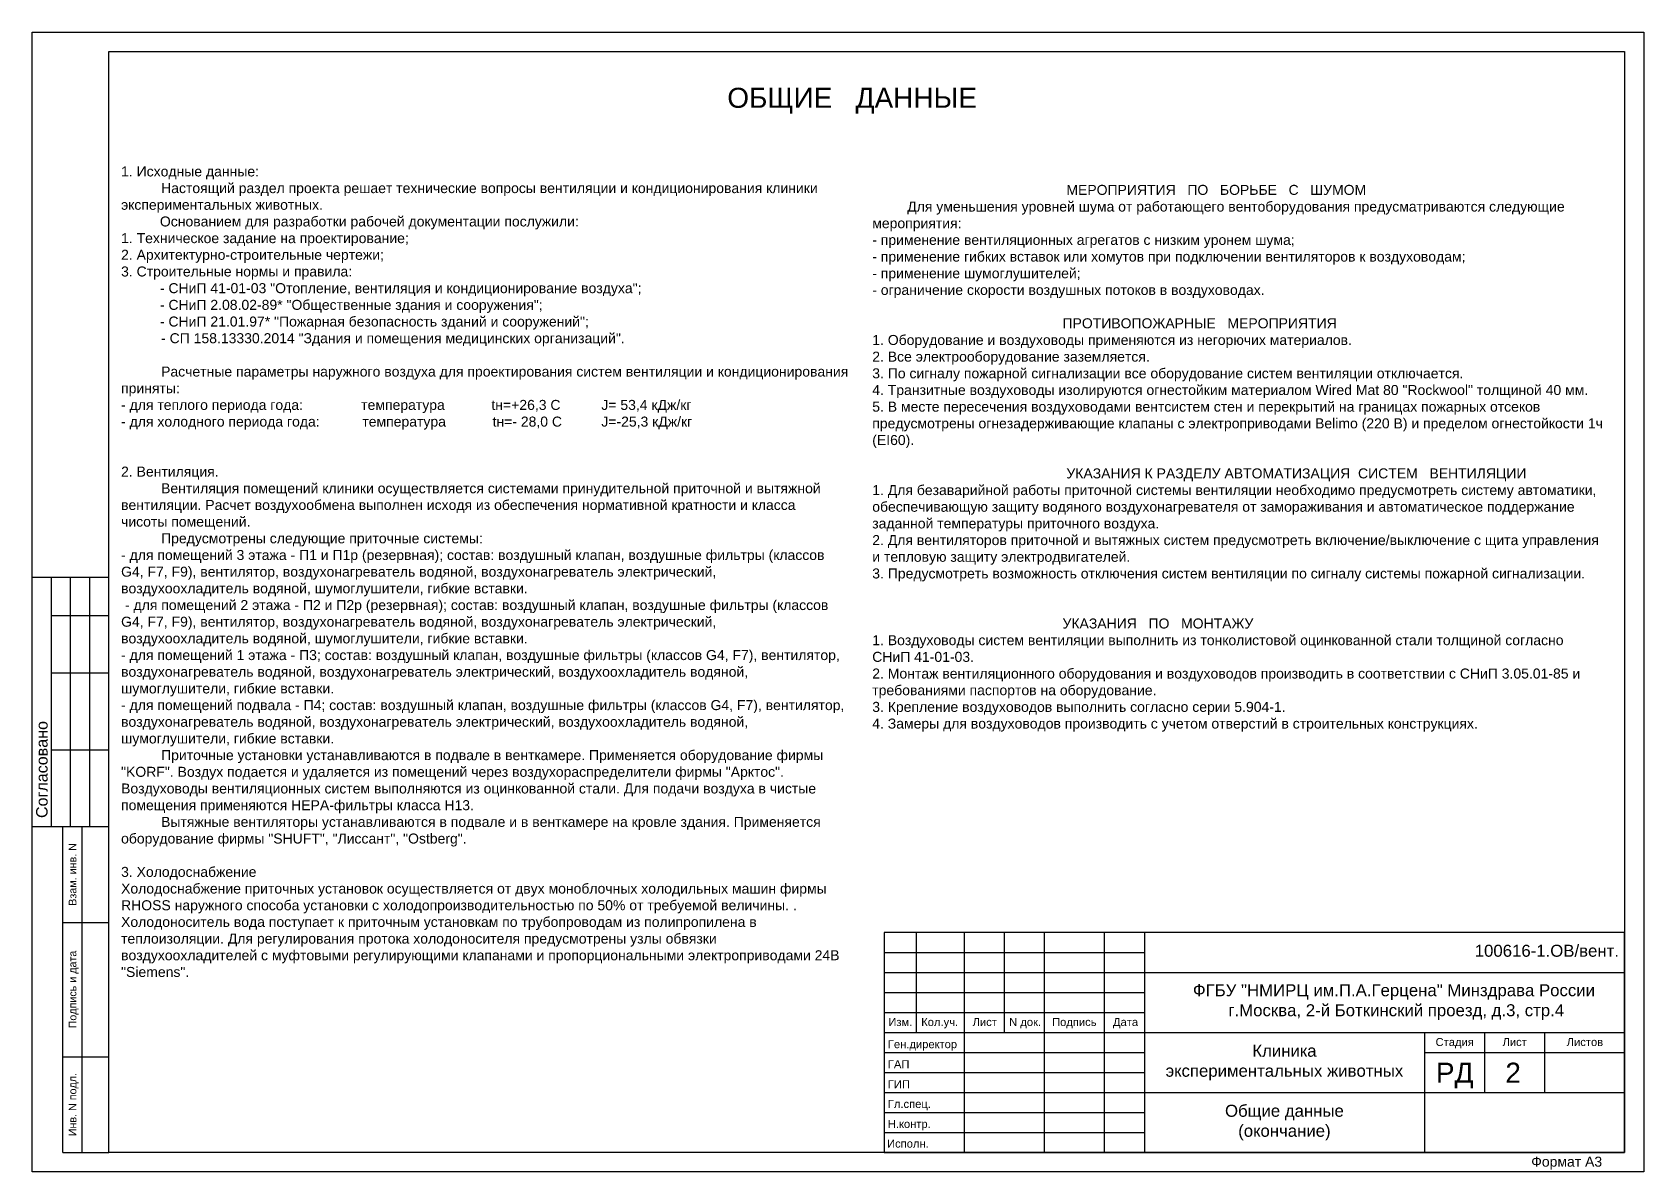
# Model space of a CAD drawing. Header units: millimetres. Extents: x -285783 to 224003, y -270247 to -22062.
# Drawn here: x -209664 to -169396, y -50537 to -22062 of the extents above; entities that cross this region are included whole.
import ezdxf
from ezdxf.enums import TextEntityAlignment as Align

# ---------------------------------------------------------------- set-up
doc = ezdxf.new("R2010")
doc.units = ezdxf.units.MM
doc.layers.add('12 текст рамки', color=7, linetype='Continuous', lineweight=30)
doc.layers.add('13 рамка', color=7, linetype='Continuous', lineweight=30)
doc.styles.add('РАМКА', font='arial.ttf')
doc.styles.add('ТЕКСТ', font='arial.ttf', dxfattribs={"oblique": 10, "height": 150})

msp = doc.modelspace()

# ---------------------------------------------------------------- linework, layer by layer
at = {"layer": '13 рамка'}
for p, q in [((-209664, -35676), (-207747, -35676)), ((-209185, -41908), (-209185, -35676)), ((-208705, -41908), (-208705, -35676)), ((-208226, -41908), (-208226, -35676)), ((-209185, -36635), (-207747, -36635)), ((-209185, -38073), (-207747, -38073)), ((-209185, -39991), (-207747, -39991)), ((-209664, -41908), (-207747, -41908)), ((-208897, -50058), (-208897, -41908)), ((-208418, -50058), (-208418, -41908)), ((-208897, -44305), (-207747, -44305)), ((-188375, -44558), (-188375, -50058)), ((-169875, -44558), (-188375, -44558)), ((-187575, -44558), (-187575, -47058)), ((-186375, -44558), (-186375, -50058)), ((-185375, -44558), (-185375, -47058)), ((-184375, -44558), (-184375, -50058)), ((-182875, -44558), (-182875, -50058)), ((-181875, -44558), (-181875, -50058)), ((-169875, -50058), (-169875, -44558)), ((-188375, -45058), (-181875, -45058)), ((-188375, -45558), (-169875, -45558)), ((-188375, -46058), (-181875, -46058)), ((-188375, -46558), (-181875, -46558)), ((-188375, -47058), (-169875, -47058)), ((-174875, -47058), (-174875, -50058)), ((-173375, -47058), (-173375, -48558)), ((-171875, -47058), (-171875, -48558)), ((-208897, -47661), (-207747, -47661)), ((-188375, -47558), (-181875, -47558)), ((-174875, -47558), (-169875, -47558)), ((-188375, -48058), (-181875, -48058)), ((-188375, -48558), (-169875, -48558)), ((-188375, -49058), (-181875, -49058)), ((-188375, -49558), (-181875, -49558)), ((-208897, -50058), (-207747, -50058)), ((-188375, -50058), (-169875, -50058)), ((-188375, -50058), (-169875, -50058)), ((-188375, -50058), (-169875, -50058))]:
    msp.add_line(p, q, dxfattribs=at)
for points in [[(-209664, -22062), (-169396, -22062), (-169396, -50537), (-209664, -50537)], [(-207747, -22541), (-169875, -22541), (-169875, -50058), (-207747, -50058)]]:
    msp.add_lwpolyline(points, close=True, dxfattribs=at)

# ---------------------------------------------------------------- texts
at = {"layer": '12 текст рамки', "style": 'РАМКА'}
msp.add_text('ОБЩИЕ   ДАННЫЕ', height=500, dxfattribs=at).set_placement((-189177, -23700), align=Align.MIDDLE_CENTER)
at = {"layer": '12 текст рамки', "lineweight": 15, "style": 'ТЕКСТ'}
msp.add_text('Согласовано', height=287.63, rotation=90, dxfattribs=at).set_placement((-209424, -41698), align=Align.MIDDLE_LEFT)
for s, p in [('Взам. инв. N', (-208657, -43107)), ('Подпись и дата', (-208657, -45983)), ('Инв. N подл.', (-208657, -48859))]:
    msp.add_text(s, height=191.75, rotation=90, dxfattribs=at).set_placement(p, align=Align.MIDDLE_CENTER)
at = {"layer": '12 текст рамки', "style": 'РАМКА'}
msp.add_text('100616-1.ОВ/вент.', height=300, dxfattribs=at).set_placement((-173620, -45164))
at = {"layer": '12 текст рамки', "style": 'ТЕКСТ'}
for s, p in [('РД', (-174120, -48311)), ('2', (-172660, -48311))]:
    msp.add_text(s, height=500, dxfattribs=at).set_placement(p, align=Align.CENTER)
msp.add_text('Формат А3', height=250, dxfattribs=at).set_placement((-172208, -50285), align=Align.MIDDLE_LEFT)
at = {"layer": '12 текст рамки', "style": 'РАМКА'}
for s, insert, char_height, width, attachment_point in [('{\\fArial|b0|i0|c238|p34;1. }Исходные данные{\\fArial|b0|i0|c238|p34;:          \\P^I}Настоящий раздел проекта решает технические вопросы вентиляции и кондиционирования клиники экспериментальных животных{\\fArial|b0|i0|c238|p34;.\\P          }Основанием для разработки рабочей документации послужили{\\fArial|b0|i0|c238|p34;:\\P1. }Техническое задание на проектирование{\\fArial|b0|i0|c238|p34;;\\P2. }Архитектурно{\\fArial|b0|i0|c238|p34;-}строительные чертежи{\\fArial|b0|i0|c238|p34;;\\P3. }Строительные нормы и правила{\\fArial|b0|i0|c238|p34;:\\P          - }СНиП {\\fArial|b0|i0|c238|p34;41-01-03 "}Отопление{\\fArial|b0|i0|c238|p34;, }вентиляция и кондиционирование воздуха{\\fArial|b0|i0|c238|p34;";\\P          - }СНиП {\\fArial|b0|i0|c238|p34;2.08.02-89* "}Общественные здания и сооружения{\\fArial|b0|i0|c238|p34;";\\P          - }СНиП {\\fArial|b0|i0|c238|p34;21.01.97* "}Пожарная безопасность зданий и сооружений{\\fArial|b0|i0|c238|p34;"};\\P^I- СП 158.13330.2014 "Здания и помещения медицинских организаций".{\\fArial|b0|i0|c238|p34; \\P\\P^I}Расчетные параметры наружного воздуха для проектирования систем вентиляции и кондиционирования приняты{\\fArial|b0|i0|c238|p34;:\\P- }для теплого периода года{\\fArial|b0|i0|c238|p34;:               }температура            tн=+{\\fArial|b0|i0|c238|p34;2}6,3{\\fArial|b0|i0|c238|p34; }С^I^IJ= 53,4 кДж/кг\\P{\\fArial|b0|i0|c238|p34;- }для холодного периода года{\\fArial|b0|i0|c238|p34;:           }температура            tн={\\fArial|b0|i0|c238|p34;-} {\\fArial|b0|i0|c238|p34;2}8{\\fArial|b0|i0|c238|p34;,0 }С^IJ=-25,3 кДж/кг\\P\\P^I\\P{\\fArial|b0|i0|c238|p34;2. }Вентиляция{\\fArial|b0|i0|c238|p34;.\\P     ^I}Вентиляция помещений клиники осуществляется системами принудительной приточной и вытяжной вентиляции{\\fArial|b0|i0|c238|p34;.} Расчет воздухообмена выполнен исходя из обеспечения нормативной кратности и класса чисоты помещений.\\P^IПредусмотрены следующие приточные системы:{\\fArial|b0|i0|c238|p34;  \\P}- для помещений 3 этажа - П1 и П1р (резервная); состав: воздушный клапан, воздушные фильтры (классов G4, F7, F9), вентилятор, воздухонагреватель водяной, воздухонагреватель электрический, воздухоохладитель водяной, шумоглушители, гибкие вставки.\\P - для помещений 2 этажа - П2 и П2р (резервная); состав: воздушный клапан, воздушные фильтры (классов G4, F7, F9), вентилятор, воздухонагреватель водяной, воздухонагреватель электрический, воздухоохладитель водяной, шумоглушители, гибкие вставки.\\P- для помещений 1 этажа - П3; состав: воздушный клапан, воздушные фильтры (классов G4, F7), вентилятор, воздухонагреватель водяной, воздухонагреватель электрический, воздухоохладитель водяной, шумоглушители, гибкие вставки.\\P- для помещений подвала - П4; состав: воздушный клапан, воздушные фильтры (классов G4, F7), вентилятор, воздухонагреватель водяной, воздухонагреватель электрический, воздухоохладитель водяной, шумоглушители, гибкие вставки.\\P^IПриточные установки устанавливаются в подвале в венткамере. Применяется оборудование фирмы "KORF". Воздух подается и удаляется из помещений через воздухораспределители фирмы {\\fArial|b0|i0|c238|p34;"}Арктос{\\fArial|b0|i0|c238|p34;"}. Воздуховоды вентиляционных систем выполняются из оцинкованной стали{\\fArial|b0|i0|c238|p34;.\\fArial|b0|i0|c186|p34; }Для подачи воздуха в чистые помещения применяются НЕРА-фильтры класса Н13. \\P^IВытяжные вентиляторы устанавливаются в подвале и в венткамере на кровле здания. Применяется оборудование фирмы "SHUFT", "Лиссант", "Ostberg".\\P\\P3. Холодоснабжение\\PХолодоснабжение приточных установок осуществляется от двух моноблочных холодильных машин фирмы RHOSS наружного способа установки с холодопроизводительностью по 50% от требуемой величины. . Холодоноситель вода поступает к приточным установкам по трубопроводам из полипропилена в теплоизоляции. Для регулирования протока холодоносителя предусмотрены узлы обвязки воздухоохладителей с муфтовыми регулирующими клапанами и пропорциональными электроприводами 24В "Siemens".', (-207444, -25415), 250, 18040.75, 1), ('                                                  МЕРОПРИЯТИЯ   ПО   БОРЬБЕ   С   ШУМОМ\\P         Для уменьшения уровней шума от работающего вентоборудования предусматриваются следующие мероприятия:\\P- применение вентиляционных агрегатов с низким уронем шума;\\P- применение гибких вставок или хомутов при подключении вентиляторов к воздуховодам;\\P- применение шумоглушителей;\\P- ограничение скорости воздушных потоков в воздуховодах.\\P\\P                                                 ПРОТИВОПОЖАРНЫЕ   МЕРОПРИЯТИЯ\\P1. Оборудование и воздуховоды применяются из негорючих материалов.\\P2. Все электрооборудование заземляется.\\P3. По сигналу пожарной сигнализации все оборудование систем вентиляции отключается.\\P4. Транзитные воздуховоды изолируются огнестойким материалом Wired Mat 80 "Rockwool" толщиной 40 мм.\\P5. В месте пересечения воздуховодами вентсистем стен и перекрытий на границах пожарных отсеков предусмотрены огнезадерживающие клапаны с электроприводами Belimo (220 В) и пределом огнестойкости 1ч (EI60). \\P\\P                                                  УКАЗАНИЯ К РАЗДЕЛУ АВТОМАТИЗАЦИЯ  СИСТЕМ   ВЕНТИЛЯЦИИ\\P1. Для безаварийной работы приточной системы вентиляции необходимо предусмотреть систему автоматики, обеспечивающую защиту водяного воздухонагревателя от замораживания и автоматическое поддержание заданной температуры приточного воздуха.\\P2. Для вентиляторов приточной и вытяжных систем предусмотреть включение/выключение с щита управления и тепловую защиту электродвигателей.\\P3. Предусмотреть возможность отключения систем вентиляции по сигналу системы пожарной сигнализации.\\P    \\P\\P                                                 УКАЗАНИЯ   ПО   МОНТАЖУ\\P1. Воздуховоды систем вентиляции выполнить из тонколистовой оцинкованной стали толщиной согласно СНиП 41-01-03.\\P2. Монтаж вентиляционного оборудования и воздуховодов производить в соответствии с СНиП 3.05.01-85 и требованиями паспортов на оборудование.\\P3. Крепление воздуховодов выполнить согласно серии 5.904-1.\\P4. Замеры для воздуховодов производить с учетом отверстий в строительных конструкциях.\\P\\P\\P    ', (-188674, -25876), 250, 18250.18, 1), ('Клиника\\Pэкспериментальных животных', (-178375, -47808), 300, 7000, 5), ('Общие данные\\P(окончание)', (-178375, -49308), 300, 7000, 5)]:
    msp.add_mtext(s, dxfattribs=dict(at, insert=insert, char_height=char_height, width=width, attachment_point=attachment_point))
at = {"layer": '12 текст рамки', "insert": (-175638, -46296), "char_height": 300, "attachment_point": 5, "style": 'РАМКА'}
msp.add_mtext_dynamic_manual_height_columns('ФГБУ "НМИРЦ им.П.А.Герцена" Минздрава России\\P г.Москва, 2-й Боткинский проезд, д.3, стр.4 ', width=12195.52, gutter_width=1250, heights=[0], dxfattribs=at)
at = {"layer": '13 рамка', "style": 'ТЕКСТ'}
for s, p in [('Изм.', (-187973, -46895)), ('Кол.уч.', (-186989, -46895)), ('Лист', (-185863, -46895)), ('N док.', (-184854, -46895)), ('Подпись', (-183625, -46895)), ('Дата', (-182345, -46895)), ('Стадия', (-174120, -47395)), ('Лист', (-172622, -47395)), ('Листов', (-170866, -47395))]:
    msp.add_text(s, height=200, dxfattribs=at).set_placement(p, align=Align.CENTER)
for s, p in [('Ген.директор', (-188284, -47449)), ('ГАП', (-188284, -47949)), ('ГИП', (-188284, -48449)), ('Гл.спец.', (-188284, -48942)), ('Н.контр.', (-188284, -49442)), (' Исполн.', (-188382, -49933))]:
    msp.add_text(s, height=200, dxfattribs=at).set_placement(p)

doc.saveas('drawing.dxf')
